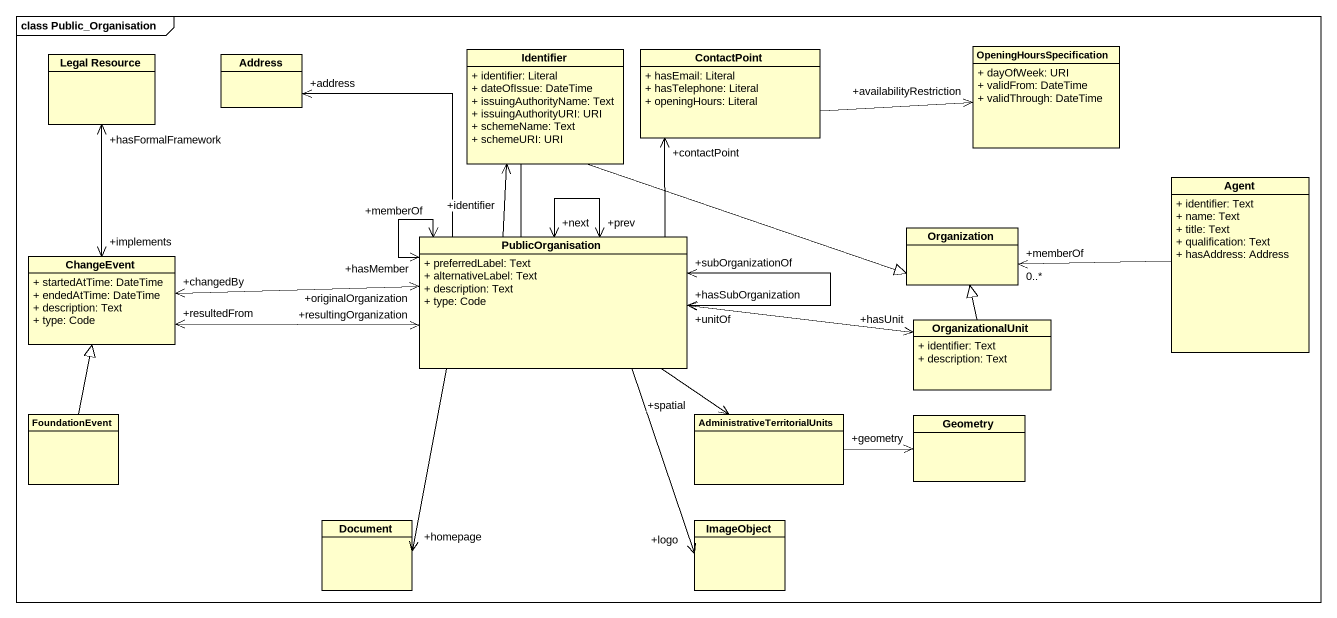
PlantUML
@startuml
mainframe class Public_Organisation
hide circle
hide empty members
skinparam classAttributeIconSize 0
class "Legal Resource" as Legal_Resource
class Address
class Identifier {
  + identifier: Literal
  + dateOfIssue: DateTime
  + issuingAuthorityName: Text
  + issuingAuthorityURI: URI
  + schemeName: Text
  + schemeURI: URI
}
class ContactPoint {
  + hasEmail: Literal
  + hasTelephone: Literal
  + openingHours: Literal
}
class OpeningHoursSpecification {
  + dayOfWeek: URI
  + validFrom: DateTime
  + validThrough: DateTime
}
class "Agent" as Agent_ {
  + identifier: Text
  + name: Text
  + title: Text
  + qualification: Text
  + hasAddress: Address
}
class ChangeEvent {
  + startedAtTime: DateTime
  + endedAtTime: DateTime
  + description: Text
  + type: Code
}
class PublicOrganisation {
  + preferredLabel: Text
  + alternativeLabel: Text
  + description: Text
  + type: Code
}
class Organization
class OrganizationalUnit {
  + identifier: Text
  + description: Text
}
class FoundationEvent
class "AdministrativeTerritorialUnits" as AdministrativeTerritorialUni
class Geometry
class Document
class ImageObject
ContactPoint -right-> "+availabilityRestriction" OpeningHoursSpecification
Agent_ -left-> "+memberOf\n0..*" Organization
ChangeEvent "+implements" <-up-> "+hasFormalFramework" Legal_Resource
ChangeEvent "+changedBy" <-right-> "+originalOrganization" PublicOrganisation
PublicOrganisation -up-> "+address" Address
PublicOrganisation -up-> "+identifier" Identifier
PublicOrganisation -up-> "+contactPoint" ContactPoint
PublicOrganisation "+resultingOrganization" <-left-> "+resultedFrom" ChangeEvent
PublicOrganisation "+prev" <--> "+next" PublicOrganisation
PublicOrganisation "+hasSubOrganization" <--> "+subOrganizationOf" PublicOrganisation
PublicOrganisation "+memberOf" <--> "+hasMember" PublicOrganisation
PublicOrganisation -right-|> Organization
PublicOrganisation "+unitOf" <-right-> "+hasUnit" OrganizationalUnit
PublicOrganisation --> "+spatial" AdministrativeTerritorialUni
PublicOrganisation --> "+homepage" Document
PublicOrganisation --> "+logo" ImageObject
OrganizationalUnit -up-|> Organization
FoundationEvent -up-|> ChangeEvent
AdministrativeTerritorialUni -right-> "+geometry" Geometry
@enduml
